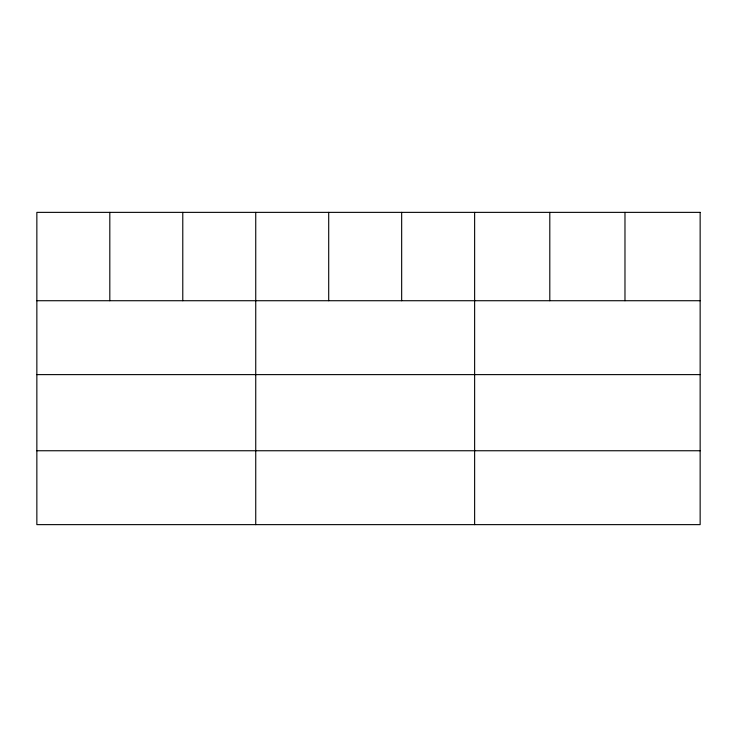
<?xml version="1.0" encoding="UTF-8"?>
<svg xmlns="http://www.w3.org/2000/svg" width="737" height="737" viewBox="0 0 737 737"><rect width="100%" height="100%" fill="white"/><g stroke="black" fill="none" stroke-linecap="round" stroke-linejoin="round"><path stroke-width="1.11" d="M36.85 300.724L700.15 300.724M36.85 374.617L700.15 374.617M36.85 450.749L700.15 450.749M624.976 212.367L624.976 300.724M549.802 212.367L549.802 300.724M474.628 212.367L474.628 524.633M401.665 212.367L401.665 300.724M328.702 212.367L328.702 300.724M255.739 212.367L255.739 524.633M182.776 212.367L182.776 300.724M109.813 212.367L109.813 300.724M700.15 212.367L36.85 212.367L36.85 524.633L700.15 524.633L700.15 212.367"/></g></svg>
